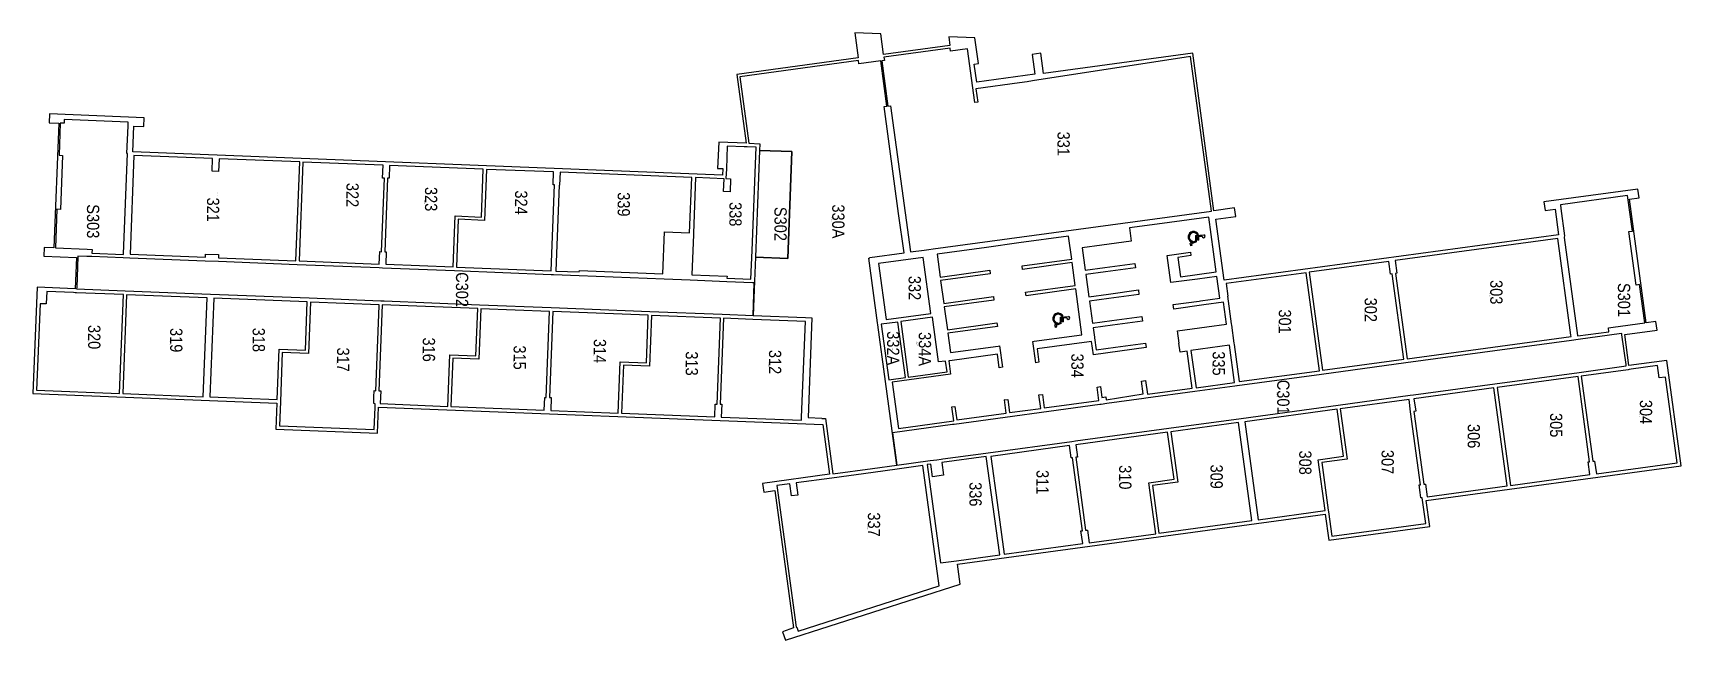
# Model space of a CAD drawing. Header units: inches. Extents: x 69235496 to 69238519, y 27654888 to 27656001.
import ezdxf

# ---------------------------------------------------------------- set-up
doc = ezdxf.new("R2010")
doc.units = ezdxf.units.IN
doc.header["$LTSCALE"] = 100
doc.header["$MEASUREMENT"] = 0
doc.layers.get('0').update_dxf_attribs({"linetype": 'CONTINUOUS'})
for name, color, linetype in [('A-IDEN-ICON', 4, 'CONTINUOUS'), ('A-IDEN-SNUM', 4, 'CONTINUOUS'), ('A-IDEN-VNUM', 4, 'CONTINUOUS'), ('AREA-ASSIGN', 7, 'CONTINUOUS'), ('AREA-GROSS', 1, 'CONTINUOUS')]:
    doc.layers.add(name, color=color, linetype=linetype)
doc.layers.get('0').off()
doc.styles.add('CP_ROOMSNUMBER', font='arial.ttf', dxfattribs={"height": 1})
doc.styles.add('CP_ROOMVNUMBER', font='arial.ttf', dxfattribs={"width": 0.85, "height": 0.075})

# ---------------------------------------------------------------- blocks, each defined once
blk = doc.blocks.new('CPHC')
for p, q in [((5.5, 8), (5, 15.8)), ((4.7, 9.6), (4.6, 10.7)), ((5.5, 8), (10.8, 8)), ((6.3, 11), (6.1, 14.1)), ((10, 11), (6.3, 11)), ((6.4, 10), (10, 10)), ((6.4, 9), (6.4, 10)), ((11.5, 9), (6.4, 9)), ((10, 11), (10, 10)), ((10.8, 8), (12.7, 3)), ((10.9, 5.7), (11.5, 4.2)), ((11.5, 9), (13.3, 4.3)), ((15.2, 3.9), (12.7, 3)), ((14.8, 4.9), (13.3, 4.3)), ((14.8, 4.9), (15.2, 3.9))]:
    blk.add_line(p, q)
for centre, radius, start, end in [((6.4, 15.5), 1.38, 260.2584, 166.6451), ((7, 6.3), 5, 118.3454, 334.8586), ((7, 6.3), 4, 125.1719, 350.8537)]:
    blk.add_arc(centre, radius, start, end)

msp = doc.modelspace()

# ---------------------------------------------------------------- linework, layer by layer
at = {"layer": 'AREA-ASSIGN', "flags": 128}
for points in [[(69237319.6, 27655911.7), (69237305.8, 27655909.8), (69237225.6, 27655898.9), (69237229, 27655874.2), (69237223.8, 27655873.5), (69237210.4, 27655971.8), (69237179.4, 27655967.6), (69237178.6, 27655973.3), (69237057.1, 27655956.8), (69237057.9, 27655950.8), (69237053, 27655950.1), (69237064.3, 27655866.9), (69237069.2, 27655867.6), (69237095.9, 27655671.5), (69237105.7, 27655599.6), (69237131, 27655603), (69237139.2, 27655604.2), (69237147, 27655605.2), (69237657.8, 27655674.6), (69237619.3, 27655958.2), (69237329.4, 27655913.1)], [(69236816.8, 27655483.1), (69236913, 27655479.3), (69236913, 27655479.3), (69236925, 27655478.8), (69236917.8, 27655295.9), (69236943, 27655294.9), (69236943, 27655294.3), (69236949.6, 27655294), (69236963.4, 27655192.8), (69237036, 27655202.6), (69237080.6, 27655208.7), (69237072.1, 27655270.7), (69237072, 27655271.3), (69237059.7, 27655361.8), (69237059.7, 27655361.8), (69237045.6, 27655466), (69237045.6, 27655466.1), (69237045.1, 27655469.7), (69237029, 27655588), (69237030, 27655588.2), (69237030, 27655588.3), (69237031.3, 27655588.5), (69237031.1, 27655589.5), (69237093.8, 27655598), (69237084, 27655669.9), (69237057.4, 27655866), (69237062.3, 27655866.6), (69237051, 27655949.9), (69237011.1, 27655944.4), (69237010.3, 27655950.4), (69236792.5, 27655920.8), (69236809.1, 27655799.1), (69236829.3, 27655797.8), (69236828.8, 27655785.8), (69236888.2, 27655783.5), (69236880.5, 27655587.4), (69236821.1, 27655590), (69236819.3, 27655546.3)], [(69235604.2, 27655604.3), (69235603.9, 27655597.5), (69235661.9, 27655595.2), (69235661.9, 27655596), (69235669.2, 27655780.3), (69235668.2, 27655780.3), (69235670.2, 27655830.8), (69235670.5, 27655837.8), (69235553.1, 27655842.4), (69235552.8, 27655835.5), (69235545.9, 27655835.8), (69235543.6, 27655776.9), (69235550, 27655776.6), (69235546.1, 27655677.7), (69235539.7, 27655677.9), (69235536.9, 27655607), (69235595.3, 27655604.7)], [(69236707.5, 27655634.3), (69236707.5, 27655634.2), (69236707.4, 27655631.6), (69236704.5, 27655557.5), (69236769.1, 27655555), (69236768.9, 27655551.5), (69236813, 27655549.8), (69236815, 27655602.1), (69236822.5, 27655791.6), (69236806.3, 27655792.2), (69236803.3, 27655792.3), (69236800.4, 27655792.5), (69236769.5, 27655793.7), (69236767.9, 27655752.2), (69236767.2, 27655734.3), (69236775.7, 27655733.9), (69236774.8, 27655709.9), (69236762.8, 27655710.4), (69236763.7, 27655733.8), (69236711.5, 27655735.9)], [(69235681.1, 27655776.6), (69235673.9, 27655595.5), (69235812.3, 27655590), (69235812.5, 27655595.7), (69235836.5, 27655594.8), (69235836.3, 27655589), (69235978, 27655583.5), (69235985.2, 27655764.6), (69235837.4, 27655770.4), (69235836.5, 27655747), (69235824.5, 27655747.4), (69235825.4, 27655770.9)], [(69235983.9, 27655583.2), (69236131.1, 27655577.4), (69236132, 27655600.2), (69236135.3, 27655600), (69236140.6, 27655735), (69236137.3, 27655735.1), (69236138.2, 27655758.5), (69235991.1, 27655764.3)], [(69236143.9, 27655599.7), (69236143, 27655576.9), (69236266.8, 27655572.1), (69236270.5, 27655665.5), (69236318.4, 27655663.6), (69236321.9, 27655751.3), (69236150.2, 27655758), (69236149.3, 27655734.6), (69236146.5, 27655734.7), (69236141.2, 27655599.8)], [(69236272.7, 27655571.8), (69236446.6, 27655565), (69236452.8, 27655722.6), (69236450, 27655722.8), (69236451, 27655746.2), (69236327.8, 27655751), (69236324.1, 27655657.5), (69236276.1, 27655659.4)], [(69236700.2, 27655634.5), (69236704.3, 27655736.2), (69236462.9, 27655745.7), (69236462, 27655722.3), (69236461.3, 27655722.3), (69236455.1, 27655564.7), (69236455.1, 27655564.6), (69236498.1, 27655562.9), (69236498.2, 27655565.7), (69236651.6, 27655559.6), (69236654.6, 27655636.3)], [(69238305.7, 27655629.3), (69238305, 27655626.5), (69238305.1, 27655625.8), (69238329.5, 27655446.3), (69238329.6, 27655446.3), (69238329.7, 27655445.6), (69238387.1, 27655453.4), (69238386.2, 27655460.2), (69238394.9, 27655461.4), (69238453, 27655469.3), (69238443.4, 27655539.6), (69238437.1, 27655538.8), (69238423.7, 27655636.9), (69238430, 27655637.7), (69238421.2, 27655703), (69238297.9, 27655686.2), (69238298.9, 27655679.4)], [(69237335.5, 27655396.5), (69237330.2, 27655435.6), (69237332.8, 27655436), (69237420.3, 27655447.9), (69237408.9, 27655531.8), (69237317.7, 27655519.4), (69237316.9, 27655525.6), (69237408, 27655538), (69237402.3, 27655580.1), (69237311.1, 27655567.7), (69237310.3, 27655573.9), (69237401.5, 27655586.3), (69237395.8, 27655628.4), (69237304.6, 27655616), (69237304.6, 27655616), (69237245.4, 27655608), (69237245.4, 27655608), (69237154.4, 27655595.6), (69237160.1, 27655553.5), (69237251.1, 27655565.9), (69237251.9, 27655559.7), (69237161, 27655547.3), (69237166.7, 27655505.2), (69237257.7, 27655517.6), (69237258.5, 27655511.4), (69237167.5, 27655499), (69237173.3, 27655456.9), (69237264.2, 27655469.3), (69237265.1, 27655463.1), (69237174.1, 27655450.7), (69237178.9, 27655415), (69237266.3, 27655426.9), (69237268.9, 27655427.3), (69237274.2, 27655388.2), (69237268.5, 27655387.4), (69237265.2, 27655411.9), (69237178, 27655400), (69237175.8, 27655399.8), (69237179.2, 27655375.4), (69237072, 27655360.8), (69237083.5, 27655276.1), (69237185, 27655289.9), (69237181.5, 27655315.6), (69237181.5, 27655315.7), (69237187.2, 27655316.4), (69237190.5, 27655291.9), (69237281.4, 27655304.2), (69237278.1, 27655328.5), (69237278.6, 27655328.8), (69237278.6, 27655328.6), (69237284.3, 27655329.3), (69237287.6, 27655305.1), (69237344.7, 27655312.8), (69237341.4, 27655337.3), (69237347.6, 27655338.1), (69237350.9, 27655313.7), (69237451.3, 27655327.3), (69237448, 27655351.8), (69237454.2, 27655352.7), (69237456.9, 27655333), (69237463.8, 27655333.9), (69237464.6, 27655328.4), (69237532.7, 27655339.2), (69237529.5, 27655362.9), (69237537, 27655363.9), (69237540.4, 27655338.7), (69237622.6, 27655349.9), (69237613.4, 27655417.5), (69237600.2, 27655415.7), (69237598, 27655432.2), (69237598.5, 27655432.3), (69237595.4, 27655454.9), (69237649.5, 27655462.2), (69237649.5, 27655462.2), (69237685.2, 27655467.1), (69237679.7, 27655507.2), (69237644, 27655502.4), (69237588.9, 27655494.9), (69237587.8, 27655503), (69237635.5, 27655509.5), (69237637.5, 27655509.8), (69237673.1, 27655514.6), (69237667.7, 27655554.8), (69237632, 27655549.9), (69237632, 27655549.9), (69237583.4, 27655543.3), (69237576.6, 27655593.3), (69237619.3, 27655599.1), (69237620.1, 27655592.9), (69237596.3, 27655589.7), (69237601.2, 27655554), (69237666.6, 27655562.9), (69237661.6, 27655599.5), (69237652.9, 27655663.4), (69237567.5, 27655651.8), (69237567.5, 27655651.8), (69237507.3, 27655643.6), (69237510.6, 27655619.1), (69237456.5, 27655611.8), (69237420.9, 27655607), (69237426.4, 27655566.3), (69237462.1, 27655571.2), (69237517.2, 27655578.7), (69237518.3, 27655570.5), (69237463.2, 27655563), (69237427.5, 27655558.2), (69237433, 27655517.5), (69237468.7, 27655522.4), (69237523.8, 27655529.9), (69237524.9, 27655521.7), (69237469.8, 27655514.2), (69237434.1, 27655509.4), (69237439.7, 27655468.7), (69237475.3, 27655473.6), (69237530.4, 27655481.1), (69237531.6, 27655472.9), (69237476.4, 27655465.4), (69237440.8, 27655460.6), (69237443.1, 27655443.5), (69237443.2, 27655442.4), (69237446.3, 27655419.9), (69237482, 27655424.8), (69237537.1, 27655432.3), (69237538.2, 27655424.1), (69237441.2, 27655410.9), (69237437.9, 27655435.3), (69237433.2, 27655434.7), (69237337.9, 27655421.7), (69237341.2, 27655397.3)], [(69238317.3, 27655447.1), (69238293.2, 27655624.3), (69237995, 27655583.7), (69237998.1, 27655560.4), (69237995.4, 27655560.1), (69238016.7, 27655403.8), (69238317.6, 27655444.7)], [(69236138.8, 27655509.8), (69236139.8, 27655509.8), (69236140.1, 27655509.8), (69236315, 27655502.9), (69236446.8, 27655497.7), (69236627.8, 27655490.5), (69236760.2, 27655485.3), (69236816.8, 27655483.1), (69236819.2, 27655543), (69236816, 27655543.1), (69236768.7, 27655545), (69236701.4, 27655547.7), (69236653.8, 27655549.5), (69236497.8, 27655555.7), (69236450.5, 27655557.6), (69236449.5, 27655557.6), (69236446.2, 27655557.7), (69236269.4, 27655564.7), (69236137.1, 27655569.9), (69236130.8, 27655570.2), (69235980.7, 27655576.1), (69235836, 27655581.8), (69235812, 27655582.8), (69235673.7, 27655588.2), (69235661.6, 27655588.7), (69235661.6, 27655588.7), (69235603.7, 27655591), (69235603.7, 27655591), (69235594.8, 27655591.3), (69235578.3, 27655592), (69235578.3, 27655591.3), (69235576.1, 27655534.4), (69235576, 27655532), (69235665, 27655528.5), (69235821.6, 27655522.3), (69236002.3, 27655515.2), (69236134, 27655510)], [(69237129.2, 27655589.7), (69237046.9, 27655578.6), (69237060.9, 27655475.5), (69237143.2, 27655486.7)], [(69237837.2, 27655562.3), (69237861.6, 27655382.7), (69238010.8, 27655403), (69237989.6, 27655559.3), (69237986.3, 27655558.8), (69237983.1, 27655582.1)], [(69237855.8, 27655381.9), (69237831.4, 27655561.5), (69237684.8, 27655541.6), (69237688, 27655518.3), (69237687.3, 27655518.2), (69237694.2, 27655467.8), (69237694.5, 27655465.2), (69237699, 27655432.2), (69237699.3, 27655429.6), (69237699.4, 27655429.6), (69237708.6, 27655361.9)], [(69235502.6, 27655346.3), (69235654.6, 27655340.3), (69235661.7, 27655521.4), (69235575.7, 27655524.8), (69235573.2, 27655524.9), (69235570.3, 27655525), (69235521.1, 27655526.9), (69235520.2, 27655504.2), (69235508.8, 27655504.6)], [(69235815.4, 27655515.3), (69235667.6, 27655521.1), (69235660.5, 27655340), (69235808.2, 27655334.2)], [(69235999.1, 27655508.1), (69235827.4, 27655514.8), (69235820.2, 27655333.7), (69235944, 27655328.8), (69235947.6, 27655421.5), (69235995.6, 27655419.6)], [(69236130.8, 27655502.9), (69236005, 27655507.8), (69236001.2, 27655413.5), (69235953.3, 27655415.4), (69235949.7, 27655325.4), (69235948, 27655280.6), (69236121.8, 27655273.8), (69236123.4, 27655315.2), (69236123.6, 27655321.3), (69236121, 27655321.4), (69236121.4, 27655333.6), (69236121.9, 27655345.3), (69236124.6, 27655345.2), (69236130.7, 27655500.5)], [(69236311.8, 27655495.7), (69236136.7, 27655502.6), (69236130.5, 27655345), (69236133.9, 27655344.9), (69236133, 27655321.4), (69236256.7, 27655316.5), (69236260.4, 27655410.7), (69236308.4, 27655408.8)], [(69236443.6, 27655490.5), (69236317.7, 27655495.5), (69236314, 27655402.7), (69236266.1, 27655404.6), (69236262.6, 27655316.3), (69236433.7, 27655309.5), (69236434.7, 27655333), (69236437.4, 27655332.9)], [(69236624.6, 27655483.4), (69236449.5, 27655490.3), (69236443.3, 27655332.7), (69236446.6, 27655332.5), (69236445.7, 27655309), (69236569.5, 27655304.2), (69236573.2, 27655398.3), (69236621.2, 27655396.4)], [(69236757, 27655478.2), (69236630.5, 27655483.2), (69236626.8, 27655390.3), (69236578.9, 27655392.2), (69236575.4, 27655303.9), (69236746.5, 27655297.2), (69236747.4, 27655320.7), (69236750.8, 27655320.5)], [(69236816.6, 27655475.8), (69236762.9, 27655477.9), (69236756.7, 27655320.3), (69236759.4, 27655320.2), (69236758.5, 27655296.7), (69236905.6, 27655290.9), (69236905.8, 27655296.5), (69236912.8, 27655472)], [(69237096.5, 27655369.4), (69237082.7, 27655471.1), (69237052, 27655467), (69237065.8, 27655365.2)], [(69237172.8, 27655379.8), (69237170.1, 27655399.5), (69237156.9, 27655397.8), (69237145.8, 27655479.7), (69237087.9, 27655471.9), (69237101.7, 27655370.1)], [(69238330.5, 27655439.1), (69238318.6, 27655437.5), (69238014.7, 27655396.2), (69237859.7, 27655375.1), (69237705.3, 27655354.1), (69237704.3, 27655354), (69237704.3, 27655354), (69237701, 27655353.5), (69237627.3, 27655343.5), (69237537.6, 27655331.3), (69237533.8, 27655330.8), (69237465.6, 27655321.5), (69237455.5, 27655320.1), (69237452.9, 27655319.8), (69237185.9, 27655283.5), (69237185.9, 27655283.5), (69237182.5, 27655283), (69237072.5, 27655268.1), (69237080.6, 27655208.7), (69237142, 27655217), (69237153.9, 27655218.6), (69237161.8, 27655219.7), (69237162.1, 27655219.8), (69237164.9, 27655220.1), (69237243.8, 27655230.9), (69237243.9, 27655230.9), (69237248.1, 27655231.4), (69237401.9, 27655252.3), (69237408.2, 27655253.2), (69237579.5, 27655276.5), (69237712.3, 27655294.5), (69237890.2, 27655318.7), (69238022.2, 27655336.7), (69238028.4, 27655337.5), (69238177.9, 27655357.8), (69238332.3, 27655378.8), (69238418.7, 27655390.6), (69238418.4, 27655393), (69238411, 27655447.5), (69238410.6, 27655450), (69238396.7, 27655448.1), (69238388, 27655446.9), (69238388, 27655446.9), (69238330.6, 27655439.1)], [(69237629.6, 27655350.4), (69237700.2, 27655360), (69237690.9, 27655428.5), (69237620.3, 27655418.9)], [(69238352.1, 27655191.3), (69238348.9, 27655214.5), (69238351.6, 27655214.9), (69238330.4, 27655371.2), (69238181.8, 27655351), (69238206.2, 27655171.4)], [(69238512, 27655212.9), (69238490.7, 27655370), (69238479.4, 27655368.5), (69238476.3, 27655391.1), (69238427.6, 27655384.4), (69238424.1, 27655384), (69238422.2, 27655383.7), (69238336.2, 27655372), (69238357.5, 27655215.7), (69238360.8, 27655216.2), (69238364, 27655192.9)], [(69238029.1, 27655307.3), (69238047.3, 27655173.5), (69238050.7, 27655174), (69238053.8, 27655150.7), (69238200.4, 27655170.6), (69238176, 27655350.2), (69238029.4, 27655330.3), (69238032.5, 27655307.8)], [(69237719.3, 27655288.2), (69237743.7, 27655108.6), (69237866.4, 27655125.3), (69237853.7, 27655218.6), (69237900, 27655224.9), (69237888.3, 27655311.1)], [(69238040.7, 27655158.6), (69238038.8, 27655172.4), (69238041.5, 27655172.8), (69238023.3, 27655306.5), (69238020.3, 27655329.1), (69237894.1, 27655311.9), (69237906.6, 27655219.9), (69237860.3, 27655213.6), (69237872.2, 27655126.1), (69237872.7, 27655122.8), (69237872.7, 27655122.8), (69237878.7, 27655078.5), (69238051.1, 27655101.9), (69238044.7, 27655149), (69238042, 27655148.6)], [(69237731.8, 27655107), (69237707.4, 27655286.6), (69237583.4, 27655269.7), (69237595.9, 27655177.7), (69237549.6, 27655171.4), (69237561.5, 27655083.8)], [(69237421.6, 27655064.8), (69237418.5, 27655088.1), (69237421.2, 27655088.4), (69237403, 27655222.2), (69237400.3, 27655221.8), (69237397.2, 27655244.4), (69237253.3, 27655224.8), (69237264.8, 27655140.1), (69237277.7, 27655045.2)], [(69237408.8, 27655223), (69237427, 27655089.2), (69237430.4, 27655089.7), (69237433.5, 27655066.4), (69237555.7, 27655083), (69237543, 27655176.4), (69237589.3, 27655182.7), (69237577.5, 27655268.9), (69237409.1, 27655246), (69237412.2, 27655223.5)], [(69237163.2, 27655213.3), (69237166.3, 27655190), (69237146.1, 27655187.3), (69237142.9, 27655210.6), (69237136.3, 27655209.7), (69237160.8, 27655029.3), (69237190, 27655033.3), (69237269.3, 27655044.1), (69237244.8, 27655224.4)], [(69237128.6, 27655207.9), (69237081.5, 27655201.5), (69237037, 27655195.4), (69236961.2, 27655185.1), (69236896.2, 27655176.3), (69236899.3, 27655153.7), (69236887.4, 27655152.1), (69236884.3, 27655174.7), (69236860.6, 27655171.5), (69236896, 27654911.4), (69236897.3, 27654911.6), (69236899.6, 27654904.5), (69237158.6, 27654987.3)]]:
    msp.add_lwpolyline(points, close=True, dxfattribs=at)
at = {"layer": 'AREA-ASSIGN'}
msp.add_lwpolyline([(69236888.2, 27655783.5), (69236828.8, 27655785.8), (69236821.1, 27655590), (69236880.5, 27655587.6), (69236888.2, 27655783.5)], close=True, dxfattribs=at)
at = {"layer": 'AREA-GROSS'}
msp.add_lwpolyline([(69238440.3, 27655714.8), (69238267.8, 27655691.4), (69238270, 27655675.5), (69238288.2, 27655678), (69238294.6, 27655631), (69237681.3, 27655547.7), (69237666, 27655659.6), (69237702.4, 27655664.6), (69237700.2, 27655680.4), (69237662, 27655675.2), (69237623.6, 27655963.8), (69237349.9, 27655926.6), (69237344.8, 27655964.1), (69237328.9, 27655961.9), (69237333.9, 27655925.6), (69237227.2, 27655911.1), (69237222.8, 27655943.8), (69237230.2, 27655944.8), (69237223.8, 27655992.4), (69237175.8, 27655994.3), (69237177.9, 27655978.2), (69237056.4, 27655961.7), (69237051.4, 27655999.2), (69237003.4, 27656001.1), (69237009.6, 27655955.3), (69236786.9, 27655925.1), (69236804.1, 27655798.8), (69236753.8, 27655800.8), (69236751.9, 27655752.8), (69236761.4, 27655752.5), (69236760.9, 27655740.5), (69235679.1, 27655783.1), (69235680.9, 27655830.5), (69235699.3, 27655829.8), (69235699.9, 27655845.7), (69235526.1, 27655852.6), (69235525.4, 27655836.6), (69235543.4, 27655835.9), (69235534.4, 27655607.1), (69235516.4, 27655607.8), (69235515.8, 27655591.8), (69235575.7, 27655589.6), (69235573.5, 27655532.1), (69235503.5, 27655534.9), (69235495.8, 27655340), (69235943.1, 27655322.4), (69235941.2, 27655274.4), (69236128, 27655267), (69236129.9, 27655315), (69236944.6, 27655282.9), (69236957, 27655191.9), (69236834.4, 27655175.2), (69236836.5, 27655159.4), (69236856.8, 27655162.1), (69236891.1, 27654910.1), (69236871.2, 27654903.3), (69236876.1, 27654888), (69237197.1, 27654990.7), (69237192.1, 27655027), (69237866.7, 27655118.7), (69237873.1, 27655071.1), (69238058.4, 27655096.3), (69238052, 27655143.9), (69238519.3, 27655207.4), (69238493, 27655400.7), (69238423.7, 27655391.2), (69238415.9, 27655448.2), (69238475.4, 27655456.2), (69238473.3, 27655472), (69238455.4, 27655469.6), (69238424.6, 27655696.5), (69238442.4, 27655698.9), (69238440.3, 27655714.8)], close=True, dxfattribs=at)

# ---------------------------------------------------------------- block references
at = {"layer": 'A-IDEN-ICON', "xscale": 2, "yscale": 2, "zscale": 2, "rotation": 270}
for p in [(69237612.5, 27655641), (69237364.2, 27655491.3)]:
    msp.add_blockref('CPHC', p, dxfattribs=at)

# ---------------------------------------------------------------- texts
at = {"layer": 'A-IDEN-SNUM', "style": 'CP_ROOMSNUMBER'}
for s, p in [('172E033100', (69237374.5, 27655796.8)), ('172E032100', (69235833, 27655710.1)), ('172E032200', (69236070, 27655702.7)), ('172E032300', (69236214.1, 27655695.2)), ('172E032400', (69236379.5, 27655688.9)), ('172E033900', (69236567.6, 27655685.6)), ('172E033800', (69236772.5, 27655667.5)), ('172ES30300', (69235603.8, 27655664.1)), ('172ES30200', (69236869.9, 27655647.1)), ('172E0330A0', (69236961.2, 27655663.2)), ('172EC30200', (69236280, 27655559.3)), ('172E033200', (69237105.9, 27655543.3)), ('172E030300', (69238168.4, 27655524.5)), ('172ES30100', (69238417.3, 27655518.3)), ('172E030200', (69237938.1, 27655492.2)), ('172E030100', (69237780.6, 27655470.7)), ('172E032000', (69235596.2, 27655442.4)), ('172E031900', (69235746.6, 27655436.6)), ('172E031800', (69235898, 27655437.1)), ('172E0332A0', (69237071.6, 27655425.3)), ('172E0334A0', (69237117.3, 27655435.4)), ('172E031700', (69236052.8, 27655400.9)), ('172E031600', (69236210.1, 27655419.2)), ('172E031500', (69236376.7, 27655404.8)), ('172E031400', (69236523.8, 27655416.6)), ('172E031300', (69236692.4, 27655393.8)), ('172E031200', (69236845.2, 27655396.5)), ('172E033400', (69237412.3, 27655406.3)), ('172E033500', (69237659.1, 27655393.9)), ('172EC30100', (69237777.6, 27655341.7)), ('172E030400', (69238442.9, 27655304.8)), ('172E030500', (69238278.1, 27655280.7)), ('172E030600', (69238127.1, 27655260.6)), ('172E030800', (69237818, 27655212)), ('172E030700', (69237969, 27655213.1)), ('172E031000', (69237487.6, 27655185.3)), ('172E030900', (69237655.2, 27655186.3)), ('172E033600', (69237212.9, 27655154)), ('172E031100', (69237335.9, 27655176.2)), ('172E033700', (69237026.6, 27655098.5))]:
    msp.add_text(s, height=1, rotation=270, dxfattribs=at).set_placement(p)
at = {"layer": 'A-IDEN-VNUM', "style": 'CP_ROOMVNUMBER', "width": 0.85}
for s, p in [('331', (69237375.4, 27655820.2)), ('322', (69236070.9, 27655726.2)), ('321', (69235815.1, 27655699.3)), ('323', (69236215, 27655718.7)), ('324', (69236380.3, 27655712.4)), ('339', (69236568.5, 27655709.1)), ('S303', (69235594.9, 27655687)), ('338', (69236773.4, 27655691)), ('S302', (69236856.1, 27655682.2)), ('330A', (69236962.1, 27655686.7)), ('C302', (69236271.8, 27655562.5)), ('332', (69237102.2, 27655555.7)), ('303', (69238169.3, 27655548)), ('302', (69237938.9, 27655515.7)), ('S301', (69238403.5, 27655542.7)), ('301', (69237781.4, 27655494.2)), ('320', (69235597.1, 27655465.8)), ('319', (69235747.5, 27655460.1)), ('318', (69235898.8, 27655460.6)), ('332A', (69237062.7, 27655454.2)), ('317', (69236053.7, 27655424.3)), ('316', (69236211, 27655442.7)), ('315', (69236377.6, 27655428.2)), ('314', (69236524.7, 27655440.1)), ('334A', (69237120.9, 27655452.7)), ('313', (69236693.3, 27655417.3)), ('312', (69236846.1, 27655420)), ('334', (69237400.7, 27655413.3)), ('335', (69237660, 27655417.4)), ('C301', (69237778.4, 27655365.2)), ('305', (69238279, 27655304.2)), ('304', (69238443.8, 27655328.3)), ('306', (69238127.9, 27655284.1)), ('308', (69237818.8, 27655235.5)), ('307', (69237969.9, 27655236.6)), ('311', (69237336.8, 27655199.7)), ('310', (69237488.5, 27655208.7)), ('309', (69237656.1, 27655209.8)), ('336', (69237213.8, 27655177.5)), ('337', (69237027.5, 27655122))]:
    msp.add_text(s, height=22.5, rotation=270, dxfattribs=at).set_placement(p)

doc.saveas('drawing.dxf')
